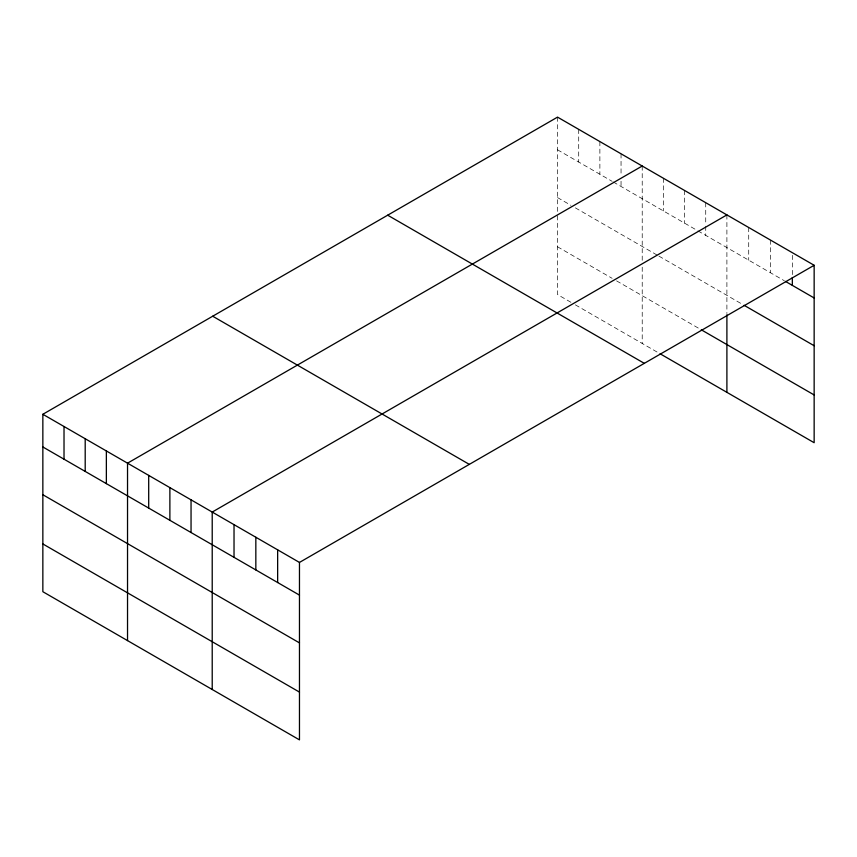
<?xml version="1.0" encoding="UTF-8"?>
<svg xmlns="http://www.w3.org/2000/svg" width="857" height="857" viewBox="0 0 857 857"><rect width="100%" height="100%" fill="white"/><g stroke="black" fill="none" stroke-linecap="round" stroke-linejoin="round"><path stroke-width="0.64" stroke-dasharray="4.29 3.21" d="M557.532 117.13L557.532 213.125M557.532 149.814L612.134 181.33M613.248 181.973L696.816 230.222M697.93 230.865L784.305 280.732M557.532 197.581L570.912 205.305M575.368 207.876L657.822 255.482M658.937 256.125L741.83 303.978M557.532 246.795L612.134 278.321M616.59 280.892L700.158 329.142M570.912 302.285L557.532 294.562L557.532 214.421M575.368 304.856L658.937 353.105M792.339 255.311L792.339 276.222M770.529 240.099L770.529 272.783M748.718 227.501L748.718 260.185M726.897 214.914L726.897 313.491M705.729 202.691L705.729 224.909M705.729 226.227L705.729 235.375M684.561 190.468L684.561 223.152M663.393 178.245L663.393 210.929M642.214 166.022L642.214 262.017M642.214 267.191L642.214 343.453M621.046 153.799L621.046 176.028M621.046 181.255L621.046 186.483M599.879 141.576L599.879 174.26M578.711 129.353L578.711 162.037"/><path stroke-width="1.29" d="M814.15 265.284L299.468 562.438L299.468 739.87L42.85 591.716L42.85 414.285L557.532 117.13L814.15 265.284L814.15 442.715L660.051 353.748M642.214 166.022L127.532 463.176L127.532 640.608M726.897 214.914L212.215 512.068L212.215 689.499M785.451 281.396L814.15 297.968M744.122 305.306L814.15 345.735M701.272 329.784L814.15 394.948M387.685 215.193L644.303 363.347M212.697 316.222L469.315 464.376M42.85 414.285L299.468 562.438M42.85 446.968L299.468 595.122M42.85 494.735L299.468 642.889M42.85 543.949L299.468 692.102M792.339 277.529L792.339 285.37M726.897 314.787L726.897 392.345M277.647 549.84L277.647 582.524M255.836 537.253L255.836 569.937M234.025 524.655L234.025 557.339M191.047 499.845L191.047 532.529M169.879 487.622L169.879 520.306M148.7 475.399L148.7 508.083M106.364 450.953L106.364 483.637M85.197 438.73L85.197 471.414M64.018 426.507L64.018 459.191"/></g></svg>
